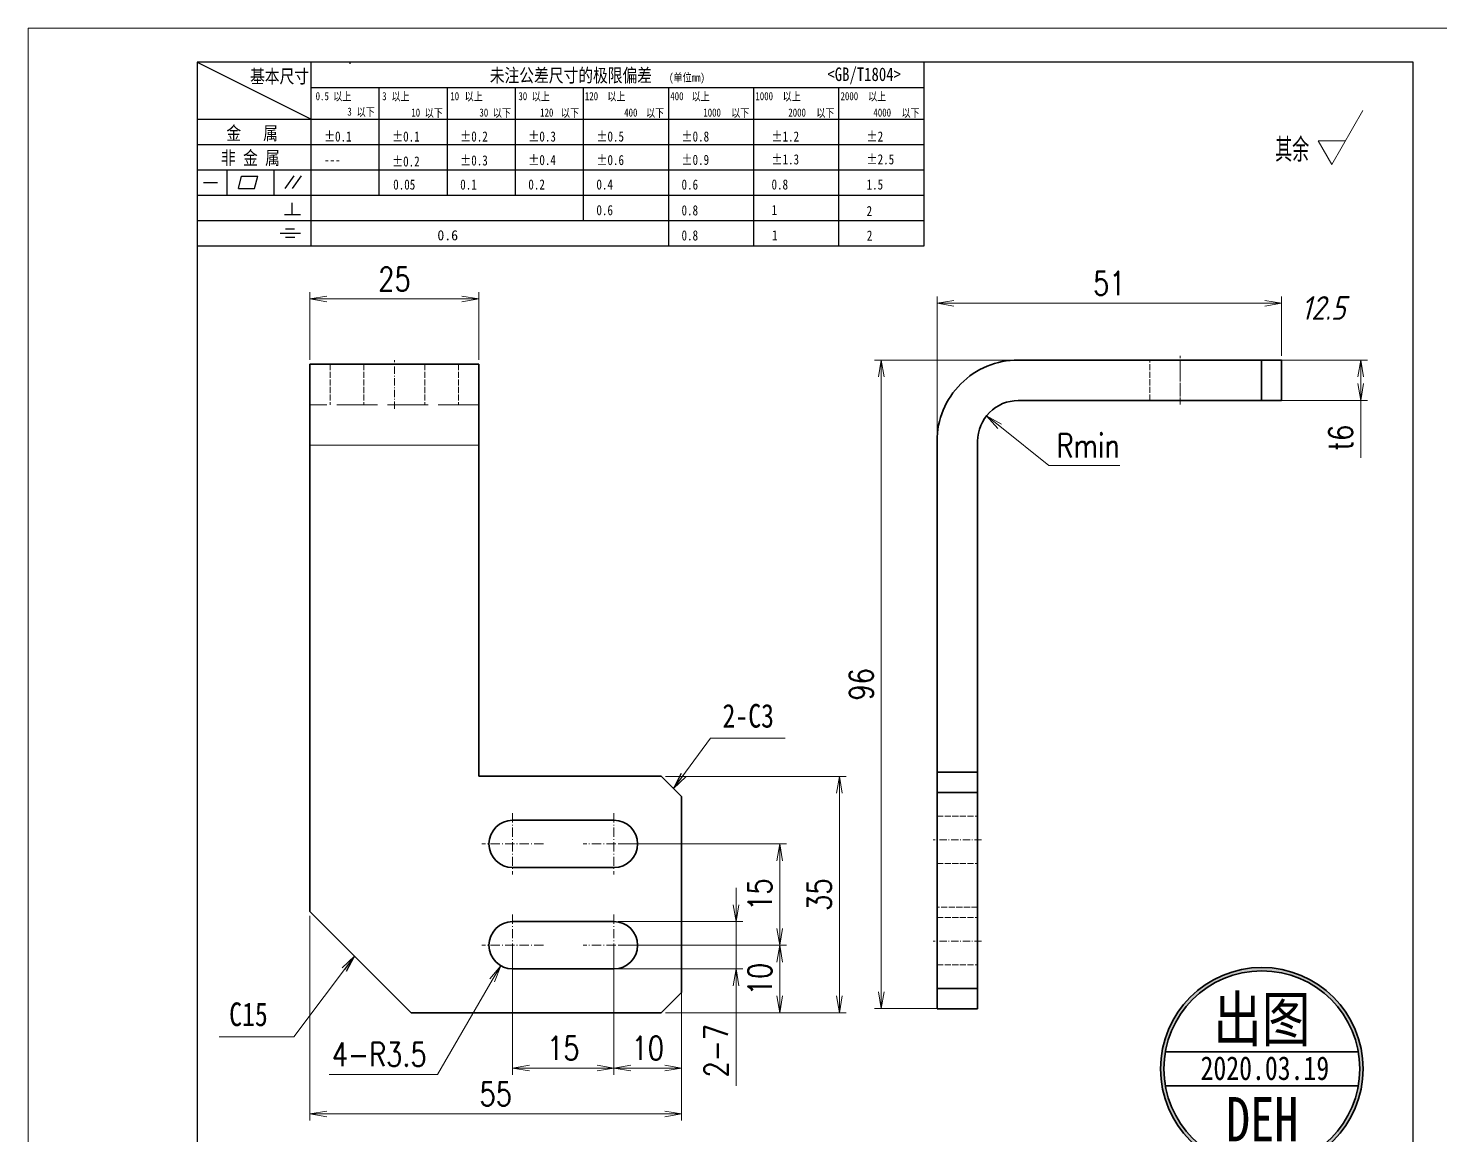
# Model space of a CAD drawing. Header units: millimetres. Extents: x -50019 to 104182, y -50696 to 36580.
# Drawn here: x -49118.6 to -48909.7, y 36206.3 to 36370.1 of the extents above; entities that cross this region are included whole.
import ezdxf
from ezdxf.enums import TextEntityAlignment as Align

# ---------------------------------------------------------------- set-up
doc = ezdxf.new("R2010")
doc.units = ezdxf.units.MM
doc.header["$LTSCALE"] = 0.5
for name, pattern in [('DASHDOT', [18.5, 12, -3, 0.5, -3]), ('DASHED', [15, 12, -3]), ('DOT2', [0.125, 0, -0.125])]:
    doc.linetypes.add(name, pattern=pattern)
for name, color, linetype, lineweight in [('印章专用-出图', 1, 'Continuous', 80), ('图框', 7, 'Continuous', 18), ('标注线', 3, 'Continuous', 18)]:
    doc.layers.add(name, color=color, linetype=linetype, lineweight=lineweight)
doc.layers.add('图\\M+19E79\\M+195B6\\M+18E9A', color=7, linetype='Continuous')
doc.layers.add('车型', color=7, linetype='Continuous')
doc.layers.add('打印-禁用', color=7, linetype='Continuous', lineweight=15, plot=False)
doc.styles.add('DIM', font='romans.shx', dxfattribs={"width": 0.8, "bigfont": 'bigfont.shx'})
doc.styles.add('国标', font='simfang.ttf', dxfattribs={"width": 0.8})
doc.styles.add('机械长仿宋', font='gbenor.shx', dxfattribs={"height": 1, "bigfont": 'gbcbig.shx'})
doc.dimstyles.new('DEH 1-1', dxfattribs={"dimtxt": 3.5, "dimasz": 2.5, "dimexe": 1, "dimexo": 0.625, "dimgap": 1.2, "dimtad": 1, "dimtoh": 1, "dimdsep": 46, "dimtxsty": 'DIM', "dimblk": 'OPEN', "dimcen": 0, "dimclrd": 8, "dimclre": 8, "dimclrt": 2, "dimazin": 2, "dimtfac": 0.5, "dimtmove": 0, "dimatfit": 3, "dimldrblk": 'OPEN', "dimfxl": 0, "dimtolj": 2, "dimlwd": 18, "dimlwe": 18, "dimarcsym": 0})
doc.dimstyles.new('DEH 1-1$0', dxfattribs={"dimtxt": 3.5, "dimasz": 2.5, "dimexe": 1, "dimexo": 0.625, "dimgap": 1.2, "dimtad": 1, "dimzin": 9, "dimdsep": 46, "dimtxsty": 'DIM', "dimblk": 'OPEN', "dimcen": 0, "dimclrd": 8, "dimclre": 8, "dimclrt": 2, "dimazin": 2, "dimtfac": 0.5, "dimtmove": 0, "dimatfit": 3, "dimldrblk": 'OPEN', "dimfxl": 0, "dimtolj": 2, "dimlwd": 18, "dimlwe": 18, "dimarcsym": 0})
doc.dimstyles.new('DEH 1-1$4', dxfattribs={"dimtxt": 3.5, "dimasz": 2.5, "dimexe": 1, "dimexo": 0.625, "dimgap": 1.2, "dimtad": 1, "dimtoh": 1, "dimdsep": 46, "dimtxsty": 'DIM', "dimblk": 'OPEN', "dimcen": 0, "dimclrd": 8, "dimclre": 8, "dimclrt": 2, "dimazin": 2, "dimtfac": 0.5, "dimtofl": 0, "dimtmove": 0, "dimatfit": 3, "dimldrblk": 'OPEN', "dimfxl": 0, "dimtolj": 2, "dimlwd": 18, "dimlwe": 18, "dimarcsym": 0})

# ---------------------------------------------------------------- blocks, each defined once
blk = doc.blocks.new('GZDEH零件A4图框V01版')
at = {"layer": '图\\M+19E79\\M+195B6\\M+18E9A', "linetype": 'Continuous'}
for p, q in [((25, 292), (25, 13.5)), ((205, 292), (25, 292)), ((205, 13.5), (205, 292))]:
    blk.add_line(p, q, dxfattribs=at)
at = {"layer": '图\\M+19E79\\M+195B6\\M+18E9A', "color": 9}
for p, q in [((25, 292), (41.88, 283.54)), ((41.88, 264.79), (41.88, 292)), ((47.66, 291.75), (47.66, 292)), ((132.6, 264.79), (132.6, 292)), ((41.88, 288.22), (132.6, 288.22)), ((51.96, 272.29), (51.96, 288.22)), ((62.04, 272.29), (62.04, 288.22)), ((72.12, 272.29), (72.12, 288.22)), ((82.2, 268.54), (82.2, 288.22)), ((94.8, 264.79), (94.8, 288.22)), ((107.4, 264.79), (107.4, 288.22)), ((120, 264.79), (120, 288.22)), ((25, 283.54), (132.6, 283.54)), ((25, 279.79), (132.6, 279.79)), ((25, 276.04), (132.6, 276.04)), ((29.43, 272.34), (29.43, 276.04)), ((36.42, 272.34), (36.42, 276.04)), ((25.94, 274.19), (28, 274.19)), ((31.1, 273.3), (31.58, 275.09)), ((31.58, 275.09), (33.99, 275.09)), ((33.51, 273.3), (33.99, 275.09)), ((38.03, 273.3), (39.36, 275.16)), ((39.11, 273.3), (40.45, 275.16)), ((25, 272.29), (132.6, 272.29)), ((31.1, 273.3), (33.51, 273.3)), ((39.09, 269.41), (39.09, 271.18)), ((25, 268.54), (132.6, 268.54)), ((37.93, 269.41), (40.32, 269.41)), ((37.3, 266.69), (40.28, 266.69)), ((38.08, 267.29), (39.43, 267.29)), ((38.08, 266.09), (39.44, 266.09)), ((25, 264.79), (132.6, 264.79))]:
    blk.add_line(p, q, dxfattribs=at)
at = {"layer": '打印-禁用', "linetype": 'Continuous'}
for p, q in [((0, 297), (0, 0)), ((210, 297), (0, 297))]:
    blk.add_line(p, q, dxfattribs=at)
at = {"layer": '图\\M+19E79\\M+195B6\\M+18E9A', "color": 9, "style": '国标', "width": 0.8}
for s, height, p in [('基本尺寸', 2, (32.84, 288.88)), ('未注公差尺寸的极限偏差', 2, (68.32, 289.02)), ('<GB/T1804>', 2, (118.29, 289.19)), ('30', 1.2, (72.55, 286.35)), ('金   属', 2, (29.33, 280.48)), ('±0.1', 1.5, (43.78, 280.23)), ('±0.1', 1.5, (53.86, 280.23)), ('±0.2', 1.5, (63.94, 280.23)), ('±0.3', 1.5, (74.02, 280.23)), ('±0.5', 1.5, (84.1, 280.23)), ('±0.8', 1.5, (96.7, 280.23)), ('±1.2', 1.5, (110.02, 280.23)), ('±2', 1.5, (124.09, 280.23)), ('非 金 属', 2, (28.53, 276.82)), ('±0.2', 1.5, (53.86, 276.54)), ('±0.3', 1.5, (63.94, 276.69)), ('±0.4', 1.5, (74.02, 276.75)), ('±0.6', 1.5, (84.1, 276.75)), ('±0.9', 1.5, (96.7, 276.78)), ('±1.3', 1.5, (110.02, 276.84)), ('±2.5', 1.5, (124.09, 276.85)), ('---', 1.5, (43.78, 276.81)), ('0.1', 1.5, (63.94, 273.12)), ('0.2', 1.5, (74.02, 273.13)), ('0.4', 1.5, (84.1, 273.13)), ('0.6', 1.5, (96.7, 273.11)), ('0.8', 1.5, (110.02, 273.13)), ('1.5', 1.5, (124.09, 273.12)), ('0.6', 1.5, (84.1, 269.33)), ('0.8', 1.5, (96.7, 269.3)), ('1', 1.5, (110.02, 269.34)), ('2', 1.5, (124.09, 269.2)), ('0.8', 1.5, (96.7, 265.59)), ('1', 1.5, (110.1, 265.6)), ('2', 1.5, (124.13, 265.57))]:
    blk.add_text(s, height=height, dxfattribs=at).set_placement(p)
at = {"layer": '图\\M+19E79\\M+195B6\\M+18E9A', "color": 9, "lineweight": 15, "style": '国标', "width": 0.8}
for s, p in [('0.5', (42.54, 286.35)), ('以上', (45.15, 286.3)), ('3', (52.39, 286.35)), ('以上', (53.76, 286.3)), ('10', (62.47, 286.35)), ('以上', (64.6, 286.3)), ('以上', (74.53, 286.3)), ('120', (82.39, 286.35)), ('以上', (85.72, 286.3)), ('400', (95.03, 286.35)), ('以上', (98.19, 286.3)), ('1000', (107.63, 286.35)), ('以上', (111.67, 286.3)), ('2000', (120.23, 286.35)), ('以上', (124.31, 286.3)), ('3', (47.24, 284.06)), ('以下', (48.61, 284.01)), ('10', (56.7, 283.92)), ('以下', (58.69, 283.87)), ('30', (66.78, 283.92)), ('以下', (68.77, 283.87)), ('120', (75.77, 283.92)), ('以下', (78.85, 283.87)), ('400', (88.21, 283.92)), ('以下', (91.45, 283.87)), ('1000', (99.92, 283.92)), ('以下', (104.05, 283.87)), ('2000', (112.5, 283.92)), ('以下', (116.65, 283.87)), ('4000', (125.1, 283.92)), ('以下', (129.25, 283.87))]:
    blk.add_text(s, height=1.2, dxfattribs=at).set_placement(p)
at = {"layer": '图\\M+19E79\\M+195B6\\M+18E9A', "color": 9, "lineweight": 13, "style": '国标'}
blk.add_text('0.6', height=1.5, dxfattribs=at).set_placement((60.56, 265.61))
at = {"layer": '图\\M+19E79\\M+195B6\\M+18E9A', "color": 9, "lineweight": 15, "insert": (94.85, 290.31), "char_height": 1.2, "width": 8.7957, "attachment_point": 1, "style": '国标'}
blk.add_mtext('(单位mm)', dxfattribs=at)
at = {"layer": '图\\M+19E79\\M+195B6\\M+18E9A', "color": 9, "insert": (54.02, 273.09), "char_height": 1.5, "width": 5.1982, "attachment_point": 7, "style": '国标'}
blk.add_mtext('0.05', dxfattribs=at)
blk = doc.blocks.new('DEH A4')
at = {"layer": '图框'}
blk.add_blockref('GZDEH零件A4图框V01版', (0, 0), dxfattribs=at)
blk = doc.blocks.new('FINISHER_TR')
at = {"layer": '标注线'}
for p, q in [((0, 0), (4.62, 8)), ((-2.02, 3.5), (0, 0)), ((2.02, 3.5), (-2.02, 3.5))]:
    blk.add_line(p, q, dxfattribs=at)
at = {"layer": '标注线', "color": 2, "style": '机械长仿宋', "oblique": 15}
blk.add_attdef('0.0', text='', height=3.5, dxfattribs=at).set_placement((2.03, -24.04), align=Align.BOTTOM_RIGHT)
blk = doc.blocks.new('其余12.5')
at = {"layer": '标注线'}
blk.add_blockref('FINISHER_TR', (0, 0), dxfattribs=at).add_auto_attribs({'0.0': '12.5'})
at = {"layer": '标注线', "color": 7, "linetype": 'DOT2', "style": '机械长仿宋'}
blk.add_text('其余', height=3.5, dxfattribs=at).set_placement((-8.38, 0.4))
blk = doc.blocks.new('_Open')
at = {"color": 0, "linetype": 'ByBlock', "lineweight": -2}
for p, q in [((-1, 0.167), (0, 0)), ((-1, -0.167), (0, 0)), ((0, 0), (-1, 0))]:
    blk.add_line(p, q, dxfattribs=at)
blk = doc.blocks.new('*D62')
at = {"layer": 'Defpoints', "color": 0, "transparency": 16777216}
for p in [(-48984.12, 36329.4), (-48933.12, 36320.99), (-48984.12, 36297.86)]:
    blk.add_point(p, dxfattribs=at)
at = {"layer": '标注线', "color": 8, "lineweight": 18, "transparency": 16777216}
for p, q in [((-48984.12, 36298.48), (-48984.12, 36330.4)), ((-48935.62, 36329.4), (-48981.62, 36329.4)), ((-48933.12, 36321.61), (-48933.12, 36330.4))]:
    blk.add_line(p, q, dxfattribs=at)
at = {"layer": '标注线', "color": 8, "lineweight": 18, "transparency": 16777216, "xscale": 2.5, "yscale": 2.5, "zscale": 2.5, "rotation": 180}
blk.add_blockref('_Open', (-48984.12, 36329.4), dxfattribs=at)
at = {"layer": '标注线', "color": 8, "lineweight": 18, "transparency": 16777216, "xscale": 2.5, "yscale": 2.5, "zscale": 2.5}
blk.add_blockref('_Open', (-48933.12, 36329.4), dxfattribs=at)
at = {"layer": '标注线', "color": 2, "transparency": 16777216, "insert": (-48958.62, 36332.35), "char_height": 3.5, "attachment_point": 5, "style": 'DIM'}
blk.add_mtext('\\A2;51', dxfattribs=at)
blk = doc.blocks.new('*D63')
at = {"layer": 'Defpoints', "color": 0, "transparency": 16777216}
for p in [(-48967.68, 36320.99), (-48992.38, 36224.99), (-48981.24, 36224.99)]:
    blk.add_point(p, dxfattribs=at)
at = {"layer": '标注线', "color": 8, "lineweight": 18, "transparency": 16777216}
for p, q in [((-48968.31, 36320.99), (-48993.38, 36320.99)), ((-48992.38, 36318.49), (-48992.38, 36227.49)), ((-48981.86, 36224.99), (-48993.38, 36224.99))]:
    blk.add_line(p, q, dxfattribs=at)
at = {"layer": '标注线', "color": 8, "lineweight": 18, "transparency": 16777216, "xscale": 2.5, "yscale": 2.5, "zscale": 2.5}
for p, rotation in [((-48992.38, 36320.99), 90), ((-48992.38, 36224.99), 270)]:
    blk.add_blockref('_Open', p, dxfattribs=dict(at, rotation=rotation))
at = {"layer": '标注线', "color": 2, "transparency": 16777216, "insert": (-48995.33, 36272.99), "char_height": 3.5, "attachment_point": 5, "rotation": 90, "style": 'DIM'}
blk.add_mtext('\\A2;96', dxfattribs=at)
blk = doc.blocks.new('*D64')
at = {"layer": 'Defpoints', "color": 0, "transparency": 16777216}
for p in [(-48941.06, 36320.99), (-48941.06, 36314.99), (-48921.41, 36314.99)]:
    blk.add_point(p, dxfattribs=at)
at = {"layer": '标注线', "color": 8, "lineweight": 18, "transparency": 16777216}
for p, q in [((-48940.43, 36320.99), (-48920.41, 36320.99)), ((-48921.41, 36318.49), (-48921.41, 36317.49)), ((-48940.43, 36314.99), (-48920.41, 36314.99)), ((-48921.41, 36314.99), (-48921.41, 36306.49))]:
    blk.add_line(p, q, dxfattribs=at)
at = {"layer": '标注线', "color": 8, "lineweight": 18, "transparency": 16777216, "xscale": 2.5, "yscale": 2.5, "zscale": 2.5}
for p, rotation in [((-48921.41, 36320.99), 90), ((-48921.41, 36314.99), 270)]:
    blk.add_blockref('_Open', p, dxfattribs=dict(at, rotation=rotation))
at = {"layer": '标注线', "color": 2, "transparency": 16777216, "insert": (-48924.36, 36309.49), "char_height": 3.5, "attachment_point": 5, "rotation": 90, "style": 'DIM'}
blk.add_mtext('\\A2;{\\Fromans,bigfont|c134;t}6', dxfattribs=at)
blk = doc.blocks.new('*D65')
at = {"layer": 'Defpoints', "color": 0, "transparency": 16777216}
for p in [(-48976.8, 36312.74), (-48972.12, 36308.99)]:
    blk.add_point(p, dxfattribs=at)
at = {"layer": '标注线', "color": 8, "lineweight": 18, "transparency": 16777216}
for p, q in [((-48967.6, 36305.36), (-48974.85, 36311.18)), ((-48957.07, 36305.36), (-48967.6, 36305.36))]:
    blk.add_line(p, q, dxfattribs=at)
at = {"layer": '标注线', "color": 8, "lineweight": 18, "transparency": 16777216, "xscale": 2.5, "yscale": 2.5, "zscale": 2.5, "rotation": 141.2587387128422}
blk.add_blockref('_Open', (-48976.8, 36312.74), dxfattribs=at)
at = {"layer": '标注线', "color": 2, "transparency": 16777216, "insert": (-48961.74, 36308.31), "char_height": 3.5, "attachment_point": 5, "style": 'DIM'}
blk.add_mtext('\\A2;{\\Fromans,bigfont|c134;Rmin}', dxfattribs=at)
blk = doc.blocks.new('*D66')
at = {"layer": 'Defpoints', "color": 0, "transparency": 16777216}
for p in [(-49031.94, 36234.37), (-49024.94, 36224.37), (-49007.4, 36224.37)]:
    blk.add_point(p, dxfattribs=at)
at = {"layer": '标注线', "color": 8, "lineweight": 18, "transparency": 16777216}
for p, q in [((-49031.32, 36234.37), (-49006.4, 36234.37)), ((-49007.4, 36231.87), (-49007.4, 36226.87)), ((-49024.32, 36224.37), (-49006.4, 36224.37))]:
    blk.add_line(p, q, dxfattribs=at)
at = {"layer": '标注线', "color": 8, "lineweight": 18, "transparency": 16777216, "xscale": 2.5, "yscale": 2.5, "zscale": 2.5}
for p, rotation in [((-49007.4, 36234.37), 90), ((-49007.4, 36224.37), 270)]:
    blk.add_blockref('_Open', p, dxfattribs=dict(at, rotation=rotation))
at = {"layer": '标注线', "color": 2, "transparency": 16777216, "insert": (-49010.35, 36229.37), "char_height": 3.5, "attachment_point": 5, "rotation": 90, "style": 'DIM'}
blk.add_mtext('\\A2;10', dxfattribs=at)
blk = doc.blocks.new('*D67')
at = {"layer": 'Defpoints', "color": 0, "transparency": 16777216}
for p in [(-49031.94, 36249.37), (-49007.4, 36249.37), (-49031.94, 36234.37)]:
    blk.add_point(p, dxfattribs=at)
at = {"layer": '标注线', "color": 8, "lineweight": 18, "transparency": 16777216}
for p, q in [((-49031.32, 36249.37), (-49006.4, 36249.37)), ((-49007.4, 36236.87), (-49007.4, 36246.87)), ((-49031.32, 36234.37), (-49006.4, 36234.37))]:
    blk.add_line(p, q, dxfattribs=at)
at = {"layer": '标注线', "color": 8, "lineweight": 18, "transparency": 16777216, "xscale": 2.5, "yscale": 2.5, "zscale": 2.5}
for p, rotation in [((-49007.4, 36249.37), 90), ((-49007.4, 36234.37), 270)]:
    blk.add_blockref('_Open', p, dxfattribs=dict(at, rotation=rotation))
at = {"layer": '标注线', "color": 2, "transparency": 16777216, "insert": (-49010.35, 36241.87), "char_height": 3.5, "attachment_point": 5, "rotation": 90, "style": 'DIM'}
blk.add_mtext('\\A2;15', dxfattribs=at)
blk = doc.blocks.new('*D68')
at = {"layer": 'Defpoints', "color": 0, "transparency": 16777216}
for p in [(-49024.94, 36259.37), (-48998.58, 36259.37), (-49024.94, 36224.37)]:
    blk.add_point(p, dxfattribs=at)
at = {"layer": '标注线', "color": 8, "lineweight": 18, "transparency": 16777216}
for p, q in [((-49024.32, 36259.37), (-48997.58, 36259.37)), ((-48998.58, 36226.87), (-48998.58, 36256.87)), ((-49024.32, 36224.37), (-48997.58, 36224.37))]:
    blk.add_line(p, q, dxfattribs=at)
at = {"layer": '标注线', "color": 8, "lineweight": 18, "transparency": 16777216, "xscale": 2.5, "yscale": 2.5, "zscale": 2.5}
for p, rotation in [((-48998.58, 36259.37), 90), ((-48998.58, 36224.37), 270)]:
    blk.add_blockref('_Open', p, dxfattribs=dict(at, rotation=rotation))
at = {"layer": '标注线', "color": 2, "transparency": 16777216, "insert": (-49001.53, 36241.87), "char_height": 3.5, "attachment_point": 5, "rotation": 90, "style": 'DIM'}
blk.add_mtext('\\A2;35', dxfattribs=at)
blk = doc.blocks.new('*D69')
at = {"layer": 'Defpoints', "color": 0, "transparency": 16777216}
for p in [(-49031.94, 36237.87), (-49031.94, 36230.87), (-49013.87, 36230.87)]:
    blk.add_point(p, dxfattribs=at)
at = {"layer": '标注线', "color": 8, "lineweight": 18, "transparency": 16777216}
for p, q in [((-49013.87, 36240.37), (-49013.87, 36242.87)), ((-49031.32, 36237.87), (-49012.87, 36237.87)), ((-49013.87, 36237.87), (-49013.87, 36230.87)), ((-49031.32, 36230.87), (-49012.87, 36230.87)), ((-49013.87, 36228.37), (-49013.87, 36213.56))]:
    blk.add_line(p, q, dxfattribs=at)
at = {"layer": '标注线', "color": 8, "lineweight": 18, "transparency": 16777216, "xscale": 2.5, "yscale": 2.5, "zscale": 2.5}
for p, rotation in [((-49013.87, 36237.87), 270), ((-49013.87, 36230.87), 90)]:
    blk.add_blockref('_Open', p, dxfattribs=dict(at, rotation=rotation))
at = {"layer": '标注线', "color": 2, "transparency": 16777216, "insert": (-49016.82, 36218.76), "char_height": 3.5, "attachment_point": 5, "rotation": 90, "style": 'DIM'}
blk.add_mtext('\\A2;{\\Fromans,bigfont|c134;2-}7', dxfattribs=at)
blk = doc.blocks.new('*D70')
at = {"layer": 'Defpoints', "color": 0, "transparency": 16777216}
for p in [(-49051.94, 36330.02), (-49076.94, 36320.37), (-49051.94, 36320.37)]:
    blk.add_point(p, dxfattribs=at)
at = {"layer": '标注线', "color": 8, "lineweight": 18, "transparency": 16777216}
for p, q in [((-49076.94, 36321), (-49076.94, 36331.02)), ((-49051.94, 36321), (-49051.94, 36331.02)), ((-49074.44, 36330.02), (-49054.44, 36330.02))]:
    blk.add_line(p, q, dxfattribs=at)
at = {"layer": '标注线', "color": 8, "lineweight": 18, "transparency": 16777216, "xscale": 2.5, "yscale": 2.5, "zscale": 2.5, "rotation": 180}
blk.add_blockref('_Open', (-49076.94, 36330.02), dxfattribs=at)
at = {"layer": '标注线', "color": 8, "lineweight": 18, "transparency": 16777216, "xscale": 2.5, "yscale": 2.5, "zscale": 2.5}
blk.add_blockref('_Open', (-49051.94, 36330.02), dxfattribs=at)
at = {"layer": '标注线', "color": 2, "transparency": 16777216, "insert": (-49064.44, 36332.97), "char_height": 3.5, "attachment_point": 5, "style": 'DIM'}
blk.add_mtext('\\A2;25', dxfattribs=at)
blk = doc.blocks.new('*D71')
at = {"layer": 'Defpoints', "color": 0, "transparency": 16777216}
for p in [(-49076.94, 36239.37), (-49021.94, 36227.37), (-49021.94, 36209.42)]:
    blk.add_point(p, dxfattribs=at)
at = {"layer": '标注线', "color": 8, "lineweight": 18, "transparency": 16777216}
for p, q in [((-49076.94, 36238.75), (-49076.94, 36208.42)), ((-49021.94, 36226.75), (-49021.94, 36208.42)), ((-49074.44, 36209.42), (-49024.44, 36209.42))]:
    blk.add_line(p, q, dxfattribs=at)
at = {"layer": '标注线', "color": 8, "lineweight": 18, "transparency": 16777216, "xscale": 2.5, "yscale": 2.5, "zscale": 2.5, "rotation": 180}
blk.add_blockref('_Open', (-49076.94, 36209.42), dxfattribs=at)
at = {"layer": '标注线', "color": 8, "lineweight": 18, "transparency": 16777216, "xscale": 2.5, "yscale": 2.5, "zscale": 2.5}
blk.add_blockref('_Open', (-49021.94, 36209.42), dxfattribs=at)
at = {"layer": '标注线', "color": 2, "transparency": 16777216, "insert": (-49049.44, 36212.37), "char_height": 3.5, "attachment_point": 5, "style": 'DIM'}
blk.add_mtext('\\A2;55', dxfattribs=at)
blk = doc.blocks.new('*D72')
at = {"layer": 'Defpoints', "color": 0, "transparency": 16777216}
for p in [(-49031.94, 36234.37), (-49021.94, 36232.24), (-49021.94, 36216.2)]:
    blk.add_point(p, dxfattribs=at)
at = {"layer": '标注线', "color": 8, "lineweight": 18, "transparency": 16777216}
for p, q in [((-49031.94, 36233.75), (-49031.94, 36215.2)), ((-49021.94, 36231.61), (-49021.94, 36215.2)), ((-49029.44, 36216.2), (-49024.44, 36216.2))]:
    blk.add_line(p, q, dxfattribs=at)
at = {"layer": '标注线', "color": 8, "lineweight": 18, "transparency": 16777216, "xscale": 2.5, "yscale": 2.5, "zscale": 2.5, "rotation": 180}
blk.add_blockref('_Open', (-49031.94, 36216.2), dxfattribs=at)
at = {"layer": '标注线', "color": 8, "lineweight": 18, "transparency": 16777216, "xscale": 2.5, "yscale": 2.5, "zscale": 2.5}
blk.add_blockref('_Open', (-49021.94, 36216.2), dxfattribs=at)
at = {"layer": '标注线', "color": 2, "transparency": 16777216, "insert": (-49026.94, 36219.15), "char_height": 3.5, "attachment_point": 5, "style": 'DIM'}
blk.add_mtext('\\A2;10', dxfattribs=at)
blk = doc.blocks.new('*D73')
at = {"layer": 'Defpoints', "color": 0, "transparency": 16777216}
for p in [(-49046.94, 36234.37), (-49031.94, 36234.37), (-49031.94, 36216.2)]:
    blk.add_point(p, dxfattribs=at)
at = {"layer": '标注线', "color": 8, "lineweight": 18, "transparency": 16777216}
for p, q in [((-49046.94, 36233.75), (-49046.94, 36215.2)), ((-49031.94, 36233.75), (-49031.94, 36215.2)), ((-49044.44, 36216.2), (-49034.44, 36216.2))]:
    blk.add_line(p, q, dxfattribs=at)
at = {"layer": '标注线', "color": 8, "lineweight": 18, "transparency": 16777216, "xscale": 2.5, "yscale": 2.5, "zscale": 2.5, "rotation": 180}
blk.add_blockref('_Open', (-49046.94, 36216.2), dxfattribs=at)
at = {"layer": '标注线', "color": 8, "lineweight": 18, "transparency": 16777216, "xscale": 2.5, "yscale": 2.5, "zscale": 2.5}
blk.add_blockref('_Open', (-49031.94, 36216.2), dxfattribs=at)
at = {"layer": '标注线', "color": 2, "transparency": 16777216, "insert": (-49039.44, 36219.15), "char_height": 3.5, "attachment_point": 5, "style": 'DIM'}
blk.add_mtext('\\A2;15', dxfattribs=at)
blk = doc.blocks.new('*D74')
at = {"layer": 'Defpoints', "color": 0, "transparency": 16777216}
for p in [(-49046.94, 36234.37), (-49048.71, 36231.35)]:
    blk.add_point(p, dxfattribs=at)
at = {"layer": '标注线', "color": 8, "lineweight": 18, "transparency": 16777216}
for p, q in [((-49058.08, 36215.26), (-49049.96, 36229.19)), ((-49074.08, 36215.26), (-49058.08, 36215.26))]:
    blk.add_line(p, q, dxfattribs=at)
at = {"layer": '标注线', "color": 8, "lineweight": 18, "transparency": 16777216, "xscale": 2.5, "yscale": 2.5, "zscale": 2.5, "rotation": 59.76920703094547}
blk.add_blockref('_Open', (-49048.71, 36231.35), dxfattribs=at)
at = {"layer": '标注线', "color": 2, "transparency": 16777216, "insert": (-49066.68, 36218.21), "char_height": 3.5, "attachment_point": 5, "style": 'DIM'}
blk.add_mtext('\\A2;{\\Fromans,bigfont|c134;4-}R3.5', dxfattribs=at)
blk = doc.blocks.new('出图章')
at = {"layer": '印章专用-出图'}
h = blk.add_hatch(color=256, dxfattribs=at)
h.paths.add_polyline_path([(15, 0, 1), (-15, 0, 1)])
h.paths.add_polyline_path([(14.5, 0, 1), (-14.5, 0, 1)], flags=16)
h.paths.add_polyline_path([(-7.31, -12.35), (7.41, -12.35), (7.41, -2.73), (-7.31, -2.73)], flags=8)
at = {"layer": '印章专用-出图', "lineweight": 35}
for p, q in [((-14.28, 2.5), (14.28, 2.5)), ((-14.28, -2.5), (14.28, -2.5))]:
    blk.add_line(p, q, dxfattribs=at)
for radius in [15, 14.5]:
    blk.add_circle((0, 0), radius, dxfattribs=at)
at = {"layer": '印章专用-出图', "color": 4, "style": '国标', "width": 0.8}
blk.add_text('DEH', height=6.562, dxfattribs=at).set_placement((0.05, -10.74), align=Align.CENTER)
at = {"layer": '印章专用-出图', "color": 3, "style": '国标', "width": 0.8}
blk.add_attdef('出图', text='', height=6.6, dxfattribs=at).set_placement((0, 7.35), align=Align.MIDDLE_CENTER)
at = {"layer": '印章专用-出图', "color": 2, "style": '国标', "width": 0.8}
blk.add_attdef('XXXX.XX.XX', text='', height=3.5, dxfattribs=at).set_placement((0.45, 0.1), align=Align.MIDDLE_CENTER)
blk = doc.blocks.new('YZ-CT')
at = {"layer": '印章专用-出图'}
blk.add_blockref('出图章', (0.63, 0), dxfattribs=at).add_auto_attribs({'出图': '出图', 'XXXX.XX.XX': '2020.03.19'})

msp = doc.modelspace()

# ---------------------------------------------------------------- linework, layer by layer
at = {"color": 7, "lineweight": 35}
for p, q in [((-49051.944, 36320.374), (-49076.944, 36320.374)), ((-48972.121, 36320.985), (-48936.121, 36320.985)), ((-48972.121, 36314.985), (-48936.121, 36314.985)), ((-49076.944, 36239.374), (-49076.944, 36308.374)), ((-49051.944, 36308.374), (-49051.944, 36259.374)), ((-48984.121, 36308.985), (-48984.121, 36259.985)), ((-48978.121, 36308.985), (-48978.121, 36259.985)), ((-49051.944, 36259.374), (-49024.944, 36259.374)), ((-49021.944, 36227.374), (-49021.944, 36256.374)), ((-48984.121, 36227.985), (-48984.121, 36256.985)), ((-48978.121, 36227.985), (-48978.121, 36256.985)), ((-49061.944, 36224.374), (-49076.944, 36239.374)), ((-49061.944, 36224.374), (-49024.944, 36224.374))]:
    msp.add_line(p, q, dxfattribs=at)
at = {"color": 7, "lineweight": 35, "ltscale": 0.3}
for p, q in [((-49076.944, 36320.374), (-49076.944, 36308.374)), ((-49051.944, 36320.374), (-49051.944, 36308.374))]:
    msp.add_line(p, q, dxfattribs=at)
at = {"color": 1, "linetype": 'DASHED', "lineweight": 13, "ltscale": 0.15}
for p, q in [((-49073.944, 36320.374), (-49073.944, 36314.374)), ((-49068.944, 36320.374), (-49068.944, 36314.374)), ((-49059.944, 36320.374), (-49059.944, 36314.374)), ((-49054.944, 36320.374), (-49054.944, 36314.374)), ((-48952.621, 36314.985), (-48952.621, 36320.985)), ((-48948.121, 36320.985), (-48948.121, 36314.985)), ((-48948.121, 36320.985), (-48948.121, 36314.985)), ((-48936.121, 36320.985), (-48936.121, 36314.985)), ((-48984.121, 36253.485), (-48978.121, 36253.485)), ((-48984.121, 36246.485), (-48978.121, 36246.485)), ((-48978.121, 36239.985), (-48984.121, 36239.985)), ((-48984.121, 36238.485), (-48978.121, 36238.485)), ((-48984.121, 36231.485), (-48978.121, 36231.485))]:
    msp.add_line(p, q, dxfattribs=at)
at = {"color": 2, "linetype": 'DASHDOT', "lineweight": 13, "ltscale": 0.179999}
for p, q in [((-49064.444, 36313.774), (-49064.444, 36320.974)), ((-48948.121, 36314.385), (-48948.121, 36321.585))]:
    msp.add_line(p, q, dxfattribs=at)
at = {"color": 7, "lineweight": 35, "ltscale": 0.15}
for p, q in [((-48936.121, 36320.985), (-48936.121, 36314.985)), ((-48933.121, 36320.985), (-48933.121, 36314.985)), ((-48978.121, 36259.985), (-48984.121, 36259.985)), ((-48978.121, 36256.985), (-48984.121, 36256.985)), ((-48978.121, 36227.985), (-48984.121, 36227.985)), ((-48978.121, 36224.985), (-48984.121, 36224.985))]:
    msp.add_line(p, q, dxfattribs=at)
at = {"color": 7, "lineweight": 35, "ltscale": 0.075}
for p, q in [((-48933.121, 36320.985), (-48936.121, 36320.985)), ((-48933.121, 36314.985), (-48936.121, 36314.985)), ((-48984.121, 36256.985), (-48984.121, 36259.985)), ((-48978.121, 36256.985), (-48978.121, 36259.985)), ((-48984.121, 36224.985), (-48984.121, 36227.985)), ((-48978.121, 36224.985), (-48978.121, 36227.985))]:
    msp.add_line(p, q, dxfattribs=at)
at = {"color": 1, "linetype": 'DASHED', "lineweight": 13}
for p, q in [((-49051.944, 36314.374), (-49076.944, 36314.374)), ((-49051.944, 36308.374), (-49076.944, 36308.374))]:
    msp.add_line(p, q, dxfattribs=at)
at = {"color": 7, "lineweight": 13}
msp.add_line((-49051.944, 36308.374), (-49076.944, 36308.374), dxfattribs=at)
at = {"color": 7, "lineweight": 35, "ltscale": 0.106066}
for p, q in [((-49021.944, 36256.374), (-49024.944, 36259.374)), ((-49024.944, 36224.374), (-49021.944, 36227.374))]:
    msp.add_line(p, q, dxfattribs=at)
at = {"color": 2, "linetype": 'DASHDOT', "lineweight": 13, "ltscale": 0.227499}
for p, q in [((-49046.944, 36253.924), (-49046.944, 36244.824)), ((-49031.944, 36253.924), (-49031.944, 36244.824)), ((-49042.394, 36249.374), (-49051.494, 36249.374)), ((-49027.394, 36249.374), (-49036.494, 36249.374)), ((-49046.944, 36238.924), (-49046.944, 36229.824)), ((-49031.944, 36238.924), (-49031.944, 36229.824)), ((-49042.394, 36234.374), (-49051.494, 36234.374)), ((-49027.394, 36234.374), (-49036.494, 36234.374))]:
    msp.add_line(p, q, dxfattribs=at)
at = {"color": 7, "lineweight": 35, "ltscale": 0.375}
for p, q in [((-49031.944, 36252.874), (-49046.944, 36252.874)), ((-49031.944, 36245.874), (-49046.944, 36245.874)), ((-49031.944, 36237.874), (-49046.944, 36237.874)), ((-49031.944, 36230.874), (-49046.944, 36230.874))]:
    msp.add_line(p, q, dxfattribs=at)
at = {"color": 2, "linetype": 'DASHDOT', "lineweight": 13, "ltscale": 0.180014}
for p, q in [((-48977.521, 36249.985), (-48984.721, 36249.985)), ((-48977.521, 36234.985), (-48984.721, 36234.985))]:
    msp.add_line(p, q, dxfattribs=at)
at = {"color": 7, "lineweight": 35}
for centre, radius, start, end in [((-48972.121, 36308.985), 12, 90, 180.00001), ((-48972.121, 36308.985), 6, 90, 180.00001), ((-49046.944, 36249.374), 3.5, 90, 270), ((-49031.944, 36249.374), 3.5, 270, 90), ((-49046.944, 36234.374), 3.5, 90, 270), ((-49031.944, 36234.374), 3.5, 270, 90)]:
    msp.add_arc(centre, radius, start, end, dxfattribs=at)

# ---------------------------------------------------------------- block references
at = {"layer": '印章专用-出图'}
msp.add_blockref('YZ-CT', (-48936.68, 36216.086), dxfattribs=at)
at = {"layer": '图框'}
msp.add_blockref('DEH A4', (-49118.642, 36073.093), dxfattribs=at)
at = {"layer": '标注线'}
msp.add_blockref('其余12.5', (-48925.699, 36349.935), dxfattribs=at)

# ---------------------------------------------------------------- texts
at = {"layer": '车型', "color": 3, "style": '国标', "width": 0.8}
for s, p in [('2-C3', (-49012.072, 36266.583)), ('C15', (-49086.044, 36222.405))]:
    msp.add_text(s, height=3.5, dxfattribs=at).set_placement(p, align=Align.CENTER)

# ---------------------------------------------------------------- dimensions: what is measured, and where the dimension line sits
at = {"layer": '标注线'}
for base, p1, p2, picture, middle in [((-49051.944, 36330.022), (-49076.944, 36320.374), (-49051.944, 36320.374), '*D70', (-49064.444, 36332.972)), ((-48984.121, 36329.402), (-48933.121, 36320.985), (-48984.121, 36297.858), '*D62', (-48958.621, 36332.352)), ((-49021.944, 36209.42), (-49076.944, 36239.374), (-49021.944, 36227.374), '*D71', (-49049.444, 36212.37)), ((-49031.944, 36216.198), (-49046.944, 36234.374), (-49031.944, 36234.374), '*D73', (-49039.444, 36219.148)), ((-49021.944, 36216.198), (-49031.944, 36234.374), (-49021.944, 36232.235), '*D72', (-49026.944, 36219.148))]:
    dim = msp.add_linear_dim(base=base, p1=p1, p2=p2, dimstyle='DEH 1-1$0', override={"dimarcsym": 1}, dxfattribs=at)
    dim.commit()
    dim.dimension.update_dxf_attribs({"geometry": picture, "text_midpoint": middle})
for base, p1, p2, picture, middle in [((-48992.38, 36224.985), (-48967.68, 36320.985), (-48981.239, 36224.985), '*D63', (-48995.33, 36272.985)), ((-48998.581, 36259.374), (-49024.944, 36224.374), (-49024.944, 36259.374), '*D68', (-49001.531, 36241.874)), ((-49007.398, 36249.374), (-49031.944, 36234.374), (-49031.944, 36249.374), '*D67', (-49010.348, 36241.874)), ((-49007.398, 36224.374), (-49031.944, 36234.374), (-49024.944, 36224.374), '*D66', (-49010.348, 36229.374))]:
    dim = msp.add_linear_dim(base=base, p1=p1, p2=p2, angle=90, dimstyle='DEH 1-1$0', override={"dimarcsym": 1}, dxfattribs=at)
    dim.commit()
    dim.dimension.update_dxf_attribs({"geometry": picture, "text_midpoint": middle})
dim = msp.add_linear_dim(base=(-48921.408, 36314.985), p1=(-48941.057, 36320.985), p2=(-48941.057, 36314.985), angle=90, text='{\\Fromans,bigfont|c134;t}<>', dimstyle='DEH 1-1$0', override={"dimarcsym": 1}, dxfattribs=at)
dim.commit()
dim.dimension.update_dxf_attribs({"geometry": '*D64', "text_midpoint": (-48924.358, 36309.485)})
for center, mpoint, text, override, picture, middle in [((-48972.121, 36308.985), (-48976.801, 36312.74), '{\\Fromans,bigfont|c134;Rmin}', {"dimtmove": 1, "dimarcsym": 1}, '*D65', (-48967.602, 36305.36)), ((-49046.944, 36234.374), (-49048.706, 36231.35), '{\\Fromans,bigfont|c134;4-}<>', {"dimarcsym": 1}, '*D74', (-49066.679, 36215.265))]:
    dim = msp.add_radius_dim(center=center, mpoint=mpoint, text=text, dimstyle='DEH 1-1$4', override=override, dxfattribs=at)
    dim.commit()
    dim.dimension.update_dxf_attribs({"geometry": picture, "text_midpoint": middle, "dimtype": 164})
dim = msp.add_linear_dim(base=(-49013.87, 36230.874), p1=(-49031.944, 36237.874), p2=(-49031.944, 36230.874), angle=90, text='{\\Fromans,bigfont|c134;2-}<>', dimstyle='DEH 1-1$0', override={"dimarcsym": 1}, dxfattribs=at)
dim.commit()
dim.dimension.update_dxf_attribs({"geometry": '*D69', "text_midpoint": (-49013.87, 36218.757), "dimtype": 160})

# ---------------------------------------------------------------- leaders
for points in [[(-49023.119, 36257.549), (-49017.643, 36265.006), (-49006.617, 36265.006)], [(-49070.351, 36232.781), (-49079.336, 36220.824), (-49090.363, 36220.824)]]:
    msp.add_leader(points, dimstyle='DEH 1-1', override={"dimgap": 1.2, "dimtad": 1, "dimarcsym": 1}, dxfattribs=at)

doc.saveas('drawing.dxf')
